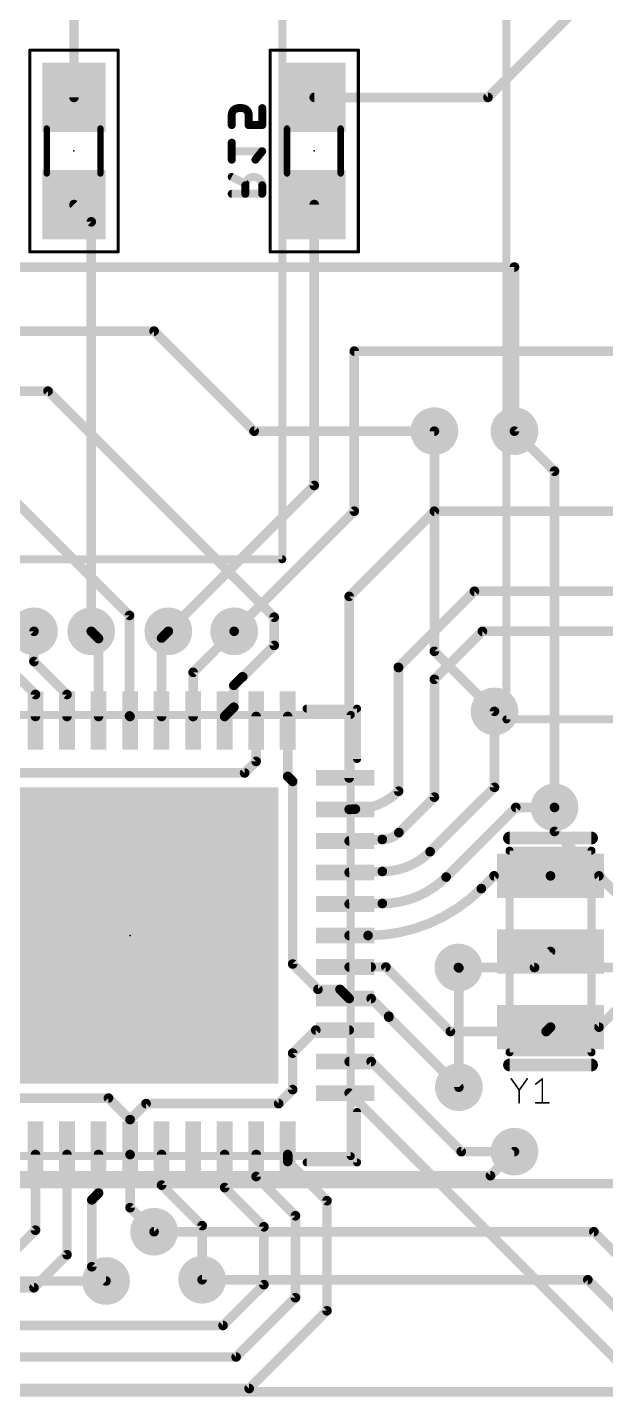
# Model space of a CAD drawing. Extents: x -5 to 151, y -26 to 100.
# Drawn here: x 72.92 to 82.09, y 1.19 to 22.92 of the extents above; entities that cross this region are included whole.
import ezdxf

# ---------------------------------------------------------------- set-up
doc = ezdxf.new("R2010")
doc.units = 0
for name, color, linetype in [('1', 12, 'CONTINUOUS'), ('16', 132, 'CONTINUOUS'), ('18', 110, 'CONTINUOUS'), ('21', 253, 'CONTINUOUS'), ('23', 53, 'CONTINUOUS'), ('24', 53, 'CONTINUOUS'), ('25', 253, 'CONTINUOUS'), ('26', 253, 'CONTINUOUS'), ('40', 132, 'CONTINUOUS'), ('51', 253, 'CONTINUOUS'), ('52', 253, 'CONTINUOUS')]:
    doc.layers.add(name, color=color, linetype=linetype)

# ---------------------------------------------------------------- blocks, each defined once
blk = doc.blocks.new('RECT')
blk.add_solid([(-0.5, -0.5), (0.5, -0.5), (-0.5, 0.5), (0.5, 0.5)])
blk = doc.blocks.new('ROUNDV')
at = {"const_width": 0.5}
blk.add_lwpolyline([(0, -0.25, 1), (0, 0.25, 1), (0, -0.25)], format="xyb", dxfattribs=at)

msp = doc.modelspace()

# ---------------------------------------------------------------- linework, layer by layer
at = {"layer": '1', "const_width": 0.1524}
for points in [[(80.645, 19.1135), (63.0555, 19.1135)], [(80.645, 16.51), (80.645, 19.1135)], [(74.93, 18.0975), (72.39, 18.0975)], [(76.5175, 16.51), (74.93, 18.0975)], [(71.12, 17.145), (73.2482, 17.145)], [(73.2482, 17.145), (76.835, 13.5582)], [(74.5406, 13.5864), (71.617, 16.51)], [(79.375, 16.51), (76.5175, 16.51)], [(78.024, 13.889), (79.375, 15.24)], [(79.375, 15.24), (88.9, 15.24)], [(78.024, 11.009), (78.024, 13.889)], [(78.8035, 12.7635), (80.01, 13.97)], [(80.01, 13.97), (83.82, 13.97)], [(74.5406, 11.9924), (74.5406, 13.5864)], [(76.835, 13.5582), (76.835, 13.1119)], [(73.025, 13.335), (73.025, 12.8563)], [(73.9338, 13.335), (74.049, 13.2198)], [(74.049, 13.2198), (74.049, 11.984)], [(75.049, 13.2282), (75.1558, 13.335)], [(75.049, 11.984), (75.049, 13.2282)], [(75.549, 12.684), (76.2, 13.335)], [(79.375, 12.573), (80.137, 13.335)], [(80.137, 13.335), (83.566, 13.335)], [(76.3358, 12.6126), (76.835, 13.1119)], [(73.025, 12.8563), (73.549, 12.3323)], [(78.8073, 12.7597), (78.8035, 12.7635)], [(78.8073, 10.7988), (78.8073, 12.7597)], [(72.7687, 12.6126), (73.049, 12.3323)], [(75.549, 11.984), (75.549, 12.684)], [(76.1954, 12.4787), (76.3293, 12.6126)], [(76.3293, 12.6126), (76.3358, 12.6126)], [(79.375, 10.7047), (79.375, 12.573)], [(73.049, 12.3323), (73.049, 11.984)], [(73.549, 12.3323), (73.549, 11.984)], [(76.1954, 12.1304), (76.1954, 12.4787)], [(76.049, 11.984), (76.1954, 12.1304)], [(74.549, 11.984), (74.5406, 11.9924)], [(76.549, 11.984), (76.549, 11.271)], [(77.049, 11.0323), (77.049, 11.984)], [(80.3275, 10.8594), (80.3275, 12.065)], [(76.3656, 11.0876), (76.549, 11.271)], [(72.2244, 11.0876), (76.3656, 11.0876)], [(77.1276, 10.9537), (77.049, 11.0323)], [(77.1276, 8.0571), (77.1276, 10.9537)], [(79.3068, 9.8387), (80.3275, 10.8594)], [(78.812, 10.1417), (79.375, 10.7047)], [(78.024, 10.509), (78.1221, 10.515)], [(80.6663, 10.541), (79.5615, 9.4362)], [(81.28, 10.541), (80.6663, 10.541)], [(78.024, 10.009), (78.5495, 10.033)], [(78.024, 9.509), (78.5495, 9.525)], [(80.321, 9.455), (80.1189, 9.253)], [(81.2165, 9.455), (80.321, 9.455)], [(81.985, 9.455), (81.2165, 9.455)], [(82.55, 8.89), (81.985, 9.455)], [(78.024, 9.009), (78.5495, 9.017)], [(78.3229, 8.509), (78.024, 8.509)], [(81.2165, 8.255), (80.9625, 8.001)], [(77.5293, 7.6554), (77.1276, 8.0571)], [(78.024, 8.009), (78.3723, 8.009)], [(78.024, 8.009), (78.605, 8.009)], [(78.605, 8.009), (79.629, 6.985)], [(80.9625, 8.001), (79.756, 8.001)], [(77.8776, 7.6554), (77.5293, 7.6554)], [(78.024, 7.509), (77.8776, 7.6554)], [(81.985, 7.055), (82.55, 7.62)], [(78.3723, 7.509), (78.024, 7.509)], [(78.6526, 7.2287), (78.3723, 7.509)], [(78.6526, 7.2138), (78.6526, 7.2287)], [(79.7632, 6.1032), (78.6526, 7.2138)], [(77.1276, 6.6426), (77.494, 7.009)], [(77.494, 7.009), (78.024, 7.009)], [(79.629, 6.985), (81.1465, 6.985)], [(81.1465, 6.985), (81.2165, 7.055)], [(81.2165, 7.055), (81.985, 7.055)], [(77.1276, 6.0643), (77.1276, 6.6426)], [(78.3723, 6.509), (78.024, 6.509)], [(78.3723, 6.509), (79.8013, 5.08)], [(77.1276, 6.0643), (76.9053, 5.842)], [(78.024, 6.009), (82.763, 1.27)], [(72.1043, 5.9304), (74.2066, 5.9304)], [(74.2066, 5.9304), (74.549, 5.588)], [(74.803, 5.842), (74.549, 5.588)], [(76.9053, 5.842), (74.803, 5.842)], [(74.549, 5.588), (74.549, 5.034)], [(73.049, 5.034), (73.049, 3.834)], [(73.549, 5.034), (73.549, 3.445)], [(74.049, 4.4222), (74.049, 5.034)], [(74.549, 5.034), (74.549, 4.191)], [(75.049, 5.034), (75.049, 4.5492)], [(76.049, 5.034), (76.049, 4.5103)], [(76.549, 5.034), (76.549, 4.6857)], [(77.049, 5.034), (77.049, 4.9245)], [(77.049, 4.9245), (77.6718, 4.3017)], [(79.8013, 5.08), (80.645, 5.08)], [(75.049, 4.5492), (75.692, 3.9062)], [(76.049, 4.5103), (76.6718, 3.8875)], [(76.549, 4.6857), (77.1718, 4.0629)], [(73.9422, 4.3154), (74.049, 4.4222)], [(73.9422, 3.254), (73.9422, 4.3154)], [(77.6718, 4.3017), (77.6718, 2.5563)], [(74.549, 4.191), (74.93, 3.81)], [(77.1718, 4.0629), (77.1718, 2.7634)], [(73.049, 3.834), (72.644, 3.429)], [(75.692, 3.9062), (75.692, 3.048)], [(76.6718, 3.8875), (76.6718, 2.9705)], [(73.549, 3.445), (73.025, 2.921)], [(74.168, 3.0282), (73.9422, 3.254)], [(76.6718, 2.9705), (76.0235, 2.3222)], [(73.025, 2.921), (58.42, 2.921)], [(77.1718, 2.7634), (76.2306, 1.8222)], [(77.6718, 2.5563), (76.4377, 1.3222)], [(76.0235, 2.3222), (58.1298, 2.3222)], [(76.2306, 1.8222), (57.8678, 1.8222)], [(76.4377, 1.3222), (57.4788, 1.3222)]]:
    msp.add_lwpolyline(points, dxfattribs=at)
at = {"layer": '1'}
for points, const_width in [([(80.6831, 19.1135, 1), (80.6069, 19.1135)], 0.0762), ([(80.645, 19.0754, 1), (80.645, 19.1516)], 0.0762), ([(74.9569, 18.1244, 1), (74.9031, 18.0706)], 0.0762), ([(74.93, 18.0594, 1), (74.93, 18.1356)], 0.0762), ([(73.2751, 17.1719, 1), (73.2212, 17.1181)], 0.0762), ([(73.2482, 17.1069, 1), (73.2482, 17.1831)], 0.0762), ([(76.5175, 16.5481, 1), (76.5175, 16.4719)], 0.0762), ([(76.4906, 16.4831, 1), (76.5444, 16.5369)], 0.0762), ([(79.375, 16.4719, 1), (79.375, 16.5481)], 0.0762), ([(80.6069, 16.51, 1), (80.6831, 16.51)], 0.0762), ([(79.375, 15.2781, 1), (79.375, 15.2019)], 0.0762), ([(79.4019, 15.2131, 1), (79.3481, 15.2669)], 0.0762), ([(78.0621, 13.889, 1), (77.9859, 13.889)], 0.0762), ([(77.9971, 13.9159, 1), (78.0509, 13.8621)], 0.0762), ([(80.01, 14.0081, 1), (80.01, 13.9319)], 0.0762), ([(80.0369, 13.9431, 1), (79.9831, 13.9969)], 0.0762), ([(74.5787, 13.5864, 1), (74.5025, 13.5864)], 0.0762), ([(74.5137, 13.5594, 1), (74.5675, 13.6133)], 0.0762), ([(76.8731, 13.5582, 1), (76.7969, 13.5582)], 0.0762), ([(76.8081, 13.5312, 1), (76.8619, 13.5851)], 0.0762), ([(73.0631, 13.335, 1), (72.9869, 13.335)], 0.0762), ([(73.9607, 13.3619, 1), (73.9069, 13.3081)], 0.0762), ([(74.0871, 13.2198, 1), (74.0109, 13.2198)], 0.0762), ([(74.0221, 13.1929, 1), (74.0759, 13.2467)], 0.0762), ([(75.0871, 13.2282, 1), (75.0109, 13.2282)], 0.0762), ([(75.0221, 13.2551, 1), (75.0759, 13.2013)], 0.0762), ([(75.1827, 13.3081, 1), (75.1289, 13.3619)], 0.0762), ([(76.2269, 13.3081, 1), (76.1731, 13.3619)], 0.0762), ([(80.137, 13.3731, 1), (80.137, 13.2969)], 0.0762), ([(80.1639, 13.3081, 1), (80.1101, 13.3619)], 0.0762), ([(76.7969, 13.1119, 1), (76.8731, 13.1119)], 0.0762), ([(76.8619, 13.0849, 1), (76.8081, 13.1388)], 0.0762), ([(73.0519, 12.8832, 1), (72.9981, 12.8293)], 0.0762), ([(72.9869, 12.8563, 1), (73.0631, 12.8563)], 0.0762), ([(78.8304, 12.7904, 1), (78.7766, 12.7366)], 0.0762), ([(78.7766, 12.7904, 1), (78.8304, 12.7366)], 0.0762), ([(78.8454, 12.7597, 1), (78.7692, 12.7597)], 0.0762), ([(78.7804, 12.7327, 1), (78.8343, 12.7866)], 0.0762), ([(75.5871, 12.684, 1), (75.5109, 12.684)], 0.0762), ([(75.5221, 12.7109, 1), (75.5759, 12.6571)], 0.0762), ([(76.3293, 12.6507, 1), (76.3293, 12.5745)], 0.0762), ([(76.3088, 12.6395, 1), (76.3627, 12.5857)], 0.0762), ([(76.3563, 12.5857, 1), (76.3024, 12.6395)], 0.0762), ([(76.3358, 12.5745, 1), (76.3358, 12.6507)], 0.0762), ([(79.4131, 12.573, 1), (79.3369, 12.573)], 0.0762), ([(79.3481, 12.5999, 1), (79.4019, 12.5461)], 0.0762), ([(73.0871, 12.3323, 1), (73.0109, 12.3323)], 0.0762), ([(73.0221, 12.3053, 1), (73.0759, 12.3592)], 0.0762), ([(73.5871, 12.3323, 1), (73.5109, 12.3323)], 0.0762), ([(73.5221, 12.3053, 1), (73.5759, 12.3592)], 0.0762), ([(76.2335, 12.4787, 1), (76.1573, 12.4787)], 0.0762), ([(76.1685, 12.5056, 1), (76.2223, 12.4517)], 0.0762), ([(76.1573, 12.1304, 1), (76.2335, 12.1304)], 0.0762), ([(76.2223, 12.1035, 1), (76.1685, 12.1573)], 0.0762), ([(73.0109, 11.984, 1), (73.0871, 11.984)], 0.0762), ([(73.5109, 11.984, 1), (73.5871, 11.984)], 0.0762), ([(74.0109, 11.984, 1), (74.0871, 11.984)], 0.0762), ([(74.5025, 11.9924, 1), (74.5787, 11.9924)], 0.0762), ([(74.5675, 12.0193, 1), (74.5137, 11.9655)], 0.0762), ([(74.5221, 11.9571, 1), (74.5759, 12.0109)], 0.0762), ([(75.0109, 11.984, 1), (75.0871, 11.984)], 0.0762), ([(75.5109, 11.984, 1), (75.5871, 11.984)], 0.0762), ([(76.0221, 12.0109, 1), (76.0759, 11.9571)], 0.0762), ([(76.5871, 11.984, 1), (76.5109, 11.984)], 0.0762), ([(77.0871, 11.984, 1), (77.0109, 11.984)], 0.0762), ([(80.3656, 12.065, 1), (80.2894, 12.065)], 0.0762), ([(76.5109, 11.271, 1), (76.5871, 11.271)], 0.0762), ([(76.5759, 11.2441, 1), (76.5221, 11.2979)], 0.0762), ([(76.3387, 11.1145, 1), (76.3925, 11.0607)], 0.0762), ([(76.3656, 11.0495, 1), (76.3656, 11.1257)], 0.0762), ([(77.0759, 11.0592, 1), (77.0221, 11.0053)], 0.0762), ([(77.0109, 11.0323, 1), (77.0871, 11.0323)], 0.0762), ([(77.1657, 10.9537, 1), (77.0895, 10.9537)], 0.0762), ([(77.1007, 10.9267, 1), (77.1545, 10.9806)], 0.0762), ([(77.9859, 11.009, 1), (78.0621, 11.009)], 0.0762), ([(78.1221, 10.515, 0.1989), (78.8073, 10.7988)], 0.1524), ([(78.8343, 10.7719, 1), (78.7804, 10.8258)], 0.0762), ([(80.2894, 10.8594, 1), (80.3656, 10.8594)], 0.0762), ([(80.3544, 10.8324, 1), (80.3006, 10.8863)], 0.0762), ([(78.7692, 10.7988, 1), (78.8454, 10.7988)], 0.0762), ([(79.3369, 10.7047, 1), (79.4131, 10.7047)], 0.0762), ([(79.4019, 10.6778, 1), (79.3481, 10.7317)], 0.0762), ([(78.0217, 10.547, 1), (78.0263, 10.471)], 0.0762), ([(78.1221, 10.5531, 1), (78.1221, 10.4769)], 0.0762), ([(78.1244, 10.4769, 1), (78.1197, 10.553)], 0.0762), ([(80.6663, 10.5791, 1), (80.6663, 10.5029)], 0.0762), ([(80.6932, 10.5141, 1), (80.6393, 10.5679)], 0.0762), ([(81.28, 10.5029, 1), (81.28, 10.5791)], 0.0762), ([(78.5495, 10.033, 0.1989), (78.812, 10.1417)], 0.1524), ([(78.8389, 10.1148, 1), (78.785, 10.1687)], 0.0762), ([(78.0223, 10.0471, 1), (78.0257, 9.9709)], 0.0762), ([(78.5495, 10.0711, 1), (78.5495, 9.9949)], 0.0762), ([(78.5512, 9.9949, 1), (78.5478, 10.0711)], 0.0762), ([(78.785, 10.1687, 1), (78.8389, 10.1148)], 0.0762), ([(78.5495, 9.525, 0.1989), (79.3068, 9.8387)], 0.1524), ([(79.2799, 9.8656, 1), (79.3337, 9.8117)], 0.0762), ([(79.3337, 9.8117, 1), (79.2799, 9.8656)], 0.0762), ([(78.0228, 9.5471, 1), (78.0252, 9.4709)], 0.0762), ([(78.5495, 9.5631, 1), (78.5495, 9.4869)], 0.0762), ([(78.5507, 9.4869, 1), (78.5483, 9.5631)], 0.0762), ([(78.5495, 9.017, 0.1989), (79.5615, 9.4362)], 0.1524), ([(79.5345, 9.4631, 1), (79.5884, 9.4092)], 0.0762), ([(79.5884, 9.4092, 1), (79.5345, 9.4631)], 0.0762), ([(80.321, 9.4931, 1), (80.321, 9.4169)], 0.0762), ([(80.3479, 9.4281, 1), (80.2941, 9.4819)], 0.0762), ([(81.2165, 9.4931, 1), (81.2165, 9.4169)], 0.0762), ([(81.2165, 9.4169, 1), (81.2165, 9.4931)], 0.0762), ([(82.0119, 9.4819, 1), (81.9581, 9.4281)], 0.0762), ([(81.985, 9.4169, 1), (81.985, 9.4931)], 0.0762), ([(78.3229, 8.509, 0.1989), (80.1189, 9.253)], 0.1524), ([(80.092, 9.2799, 1), (80.1459, 9.226)], 0.0762), ([(80.1459, 9.226, 1), (80.092, 9.2799)], 0.0762), ([(78.0234, 9.0471, 1), (78.0246, 8.9709)], 0.0762), ([(78.5495, 9.0551, 1), (78.5495, 8.9789)], 0.0762), ([(78.5501, 8.9789, 1), (78.5489, 9.0551)], 0.0762), ([(78.024, 8.5471, 1), (78.024, 8.4709)], 0.0762), ([(78.3229, 8.5471, 1), (78.3229, 8.4709)], 0.0762), ([(78.3229, 8.4709, 1), (78.3229, 8.5471)], 0.0762), ([(81.2434, 8.2281, 1), (81.1896, 8.2819)], 0.0762), ([(77.1545, 8.0841, 1), (77.1007, 8.0302)], 0.0762), ([(77.0895, 8.0571, 1), (77.1657, 8.0571)], 0.0762), ([(78.024, 8.0471, 1), (78.024, 7.9709)], 0.0762), ([(78.024, 8.0471, 1), (78.024, 7.9709)], 0.0762), ([(78.3723, 7.9709, 1), (78.3723, 8.0471)], 0.0762), ([(78.6319, 8.0359, 1), (78.5781, 7.9821)], 0.0762), ([(78.605, 7.9709, 1), (78.605, 8.0471)], 0.0762), ([(79.756, 8.0391, 1), (79.756, 7.9629)], 0.0762), ([(80.9356, 8.0279, 1), (80.9894, 7.9741)], 0.0762), ([(80.9625, 7.9629, 1), (80.9625, 8.0391)], 0.0762), ([(77.5293, 7.6935, 1), (77.5293, 7.6173)], 0.0762), ([(77.5024, 7.6285, 1), (77.5563, 7.6823)], 0.0762), ([(77.9045, 7.6823, 1), (77.8507, 7.6285)], 0.0762), ([(77.8776, 7.6173, 1), (77.8776, 7.6935)], 0.0762), ([(78.024, 7.5471, 1), (78.024, 7.4709)], 0.0762), ([(77.9971, 7.4821, 1), (78.0509, 7.5359)], 0.0762), ([(78.3992, 7.5359, 1), (78.3453, 7.4821)], 0.0762), ([(78.3723, 7.4709, 1), (78.3723, 7.5471)], 0.0762), ([(78.6907, 7.2287, 1), (78.6145, 7.2287)], 0.0762), ([(78.6795, 7.2408, 1), (78.6257, 7.1869)], 0.0762), ([(78.6145, 7.2138, 1), (78.6907, 7.2138)], 0.0762), ([(78.6257, 7.2017, 1), (78.6795, 7.2556)], 0.0762), ([(77.494, 7.0471, 1), (77.494, 6.9709)], 0.0762), ([(77.5209, 6.9821, 1), (77.4671, 7.0359)], 0.0762), ([(78.024, 6.9709, 1), (78.024, 7.0471)], 0.0762), ([(79.629, 7.0231, 1), (79.629, 6.9469)], 0.0762), ([(79.6021, 6.9581, 1), (79.6559, 7.0119)], 0.0762), ([(81.1196, 7.0119, 1), (81.1734, 6.9581)], 0.0762), ([(81.1465, 6.9469, 1), (81.1465, 7.0231)], 0.0762), ([(81.2165, 7.0931, 1), (81.2165, 7.0169)], 0.0762), ([(81.2434, 7.0281, 1), (81.1896, 7.0819)], 0.0762), ([(81.9581, 7.0819, 1), (82.0119, 7.0281)], 0.0762), ([(81.985, 7.0169, 1), (81.985, 7.0931)], 0.0762), ([(77.1657, 6.6426, 1), (77.0895, 6.6426)], 0.0762), ([(77.1007, 6.6695, 1), (77.1545, 6.6157)], 0.0762), ([(78.024, 6.5471, 1), (78.024, 6.4709)], 0.0762), ([(78.3992, 6.5359, 1), (78.3453, 6.4821)], 0.0762), ([(78.3723, 6.4709, 1), (78.3723, 6.5471)], 0.0762), ([(77.0895, 6.0643, 1), (77.1657, 6.0643)], 0.0762), ([(77.1545, 6.0374, 1), (77.1007, 6.0913)], 0.0762), ([(78.0509, 6.0359, 1), (77.9971, 5.9821)], 0.0762), ([(79.7363, 6.0763, 1), (79.7902, 6.1302)], 0.0762), ([(74.2335, 5.9573, 1), (74.1797, 5.9035)], 0.0762), ([(74.2066, 5.8923, 1), (74.2066, 5.9685)], 0.0762), ([(74.803, 5.8801, 1), (74.803, 5.8039)], 0.0762), ([(74.8299, 5.8151, 1), (74.7761, 5.8689)], 0.0762), ([(76.8783, 5.8689, 1), (76.9322, 5.8151)], 0.0762), ([(76.9053, 5.8039, 1), (76.9053, 5.8801)], 0.0762), ([(74.5871, 5.588, 1), (74.5109, 5.588)], 0.0762), ([(74.5221, 5.6149, 1), (74.5759, 5.5611)], 0.0762), ([(74.5221, 5.5611, 1), (74.5759, 5.6149)], 0.0762), ([(73.0871, 5.034, 1), (73.0109, 5.034)], 0.0762), ([(73.5871, 5.034, 1), (73.5109, 5.034)], 0.0762), ([(74.0871, 5.034, 1), (74.0109, 5.034)], 0.0762), ([(74.5871, 5.034, 1), (74.5109, 5.034)], 0.0762), ([(74.5109, 5.034, 1), (74.5871, 5.034)], 0.0762), ([(75.0871, 5.034, 1), (75.0109, 5.034)], 0.0762), ([(76.0871, 5.034, 1), (76.0109, 5.034)], 0.0762), ([(76.5871, 5.034, 1), (76.5109, 5.034)], 0.0762), ([(77.0871, 5.034, 1), (77.0109, 5.034)], 0.0762), ([(77.0759, 4.9514, 1), (77.0221, 4.8975)], 0.0762), ([(79.8013, 5.1181, 1), (79.8013, 5.0419)], 0.0762), ([(79.7743, 5.0531, 1), (79.8282, 5.1069)], 0.0762), ([(80.645, 5.0419, 1), (80.645, 5.1181)], 0.0762), ([(77.0109, 4.9245, 1), (77.0871, 4.9245)], 0.0762), ([(75.0759, 4.5761, 1), (75.0221, 4.5222)], 0.0762), ([(75.0109, 4.5492, 1), (75.0871, 4.5492)], 0.0762), ([(76.0759, 4.5372, 1), (76.0221, 4.4833)], 0.0762), ([(76.5759, 4.7127, 1), (76.5221, 4.6588)], 0.0762), ([(76.5109, 4.6857, 1), (76.5871, 4.6857)], 0.0762), ([(73.9803, 4.3154, 1), (73.9041, 4.3154)], 0.0762), ([(73.9153, 4.3423, 1), (73.9691, 4.2884)], 0.0762), ([(74.0109, 4.4222, 1), (74.0871, 4.4222)], 0.0762), ([(74.0759, 4.3952, 1), (74.0221, 4.4491)], 0.0762), ([(76.0109, 4.5103, 1), (76.0871, 4.5103)], 0.0762), ([(77.7099, 4.3017, 1), (77.6337, 4.3017)], 0.0762), ([(77.6449, 4.2747, 1), (77.6987, 4.3286)], 0.0762), ([(74.5109, 4.191, 1), (74.5871, 4.191)], 0.0762), ([(74.5759, 4.2179, 1), (74.5221, 4.1641)], 0.0762), ([(77.2099, 4.0629, 1), (77.1337, 4.0629)], 0.0762), ([(77.1449, 4.036, 1), (77.1987, 4.0899)], 0.0762), ([(73.0759, 3.8071, 1), (73.0221, 3.8609)], 0.0762), ([(75.7301, 3.9062, 1), (75.6539, 3.9062)], 0.0762), ([(75.6651, 3.8792, 1), (75.7189, 3.9331)], 0.0762), ([(76.7099, 3.8875, 1), (76.6337, 3.8875)], 0.0762), ([(76.6449, 3.8605, 1), (76.6987, 3.9144)], 0.0762), ([(73.0109, 3.834, 1), (73.0871, 3.834)], 0.0762), ([(74.9031, 3.7831, 1), (74.9569, 3.8369)], 0.0762), ([(73.5109, 3.445, 1), (73.5871, 3.445)], 0.0762), ([(73.5759, 3.4181, 1), (73.5221, 3.4719)], 0.0762), ([(73.9041, 3.254, 1), (73.9803, 3.254)], 0.0762), ([(73.9691, 3.2809, 1), (73.9153, 3.2271)], 0.0762), ([(74.1411, 3.0013, 1), (74.1949, 3.0551)], 0.0762), ([(75.6539, 3.048, 1), (75.7301, 3.048)], 0.0762), ([(76.6987, 2.9436, 1), (76.6449, 2.9975)], 0.0762), ([(72.9981, 2.9479, 1), (73.0519, 2.8941)], 0.0762), ([(73.025, 2.8829, 1), (73.025, 2.9591)], 0.0762), ([(76.6337, 2.9705, 1), (76.7099, 2.9705)], 0.0762), ([(77.1987, 2.7365, 1), (77.1449, 2.7904)], 0.0762), ([(77.1337, 2.7634, 1), (77.2099, 2.7634)], 0.0762), ([(77.6987, 2.5294, 1), (77.6449, 2.5833)], 0.0762), ([(76.0235, 2.2841, 1), (76.0235, 2.3603)], 0.0762), ([(77.6337, 2.5563, 1), (77.7099, 2.5563)], 0.0762), ([(75.9965, 2.3491, 1), (76.0504, 2.2953)], 0.0762), ([(76.2036, 1.8491, 1), (76.2575, 1.7953)], 0.0762), ([(76.2306, 1.7841, 1), (76.2306, 1.8603)], 0.0762), ([(76.4107, 1.3491, 1), (76.4646, 1.2953)], 0.0762), ([(76.4377, 1.2841, 1), (76.4377, 1.3603)], 0.0762)]:
    msp.add_lwpolyline(points, format="xyb", dxfattribs=dict(at, const_width=const_width))
at = {"layer": '16', "const_width": 0.1524}
for points in [[(73.66, 25.4), (73.66, 21.805)], [(83.185, 24.765), (80.225, 21.805)], [(80.225, 21.805), (77.47, 21.805)], [(73.66, 20.105), (73.9338, 19.8312)], [(77.47, 20.105), (77.47, 15.6492)], [(73.9338, 19.8312), (73.9338, 13.335)], [(78.105, 17.78), (85.8056, 17.78)], [(78.105, 15.24), (78.105, 17.78)], [(79.375, 13.0175), (79.375, 16.51)], [(80.645, 16.51), (81.28, 15.875)], [(81.28, 15.875), (81.28, 10.541)], [(73.025, 13.335), (70.6437, 15.7163)], [(77.47, 15.6492), (75.1558, 13.335)], [(76.2, 13.335), (78.105, 15.24)], [(80.3275, 12.065), (79.375, 13.0175)], [(81.28, 10.541), (81.28, 10.16)], [(81.28, 10.16), (82.55, 8.89)], [(79.756, 8.001), (79.7632, 7.9938)], [(79.756, 8.001), (88.519, 8.001)], [(79.7632, 7.9938), (79.7632, 6.1032)], [(80.264, 4.699), (80.645, 5.08)], [(0, 4.572), (82.55, 4.572)], [(69.723, 4.699), (80.264, 4.699)], [(74.93, 3.81), (81.9042, 3.81)], [(81.9042, 3.81), (82.5446, 3.1696)], [(74.168, 3.0282), (69.9006, 3.0282)], [(81.808, 3.048), (75.692, 3.048)], [(81.808, 3.048), (82.2932, 2.5628)], [(88.9, 1.27), (66.7385, 1.27)]]:
    msp.add_lwpolyline(points, dxfattribs=at)
at = {"layer": '16', "const_width": 0.0762}
for points in [[(73.6219, 21.805, 1), (73.6981, 21.805)], [(77.47, 21.8431, 1), (77.47, 21.7669)], [(80.1981, 21.8319, 1), (80.2519, 21.7781)], [(80.225, 21.7669, 1), (80.225, 21.8431)], [(73.6869, 20.1319, 1), (73.6331, 20.0781)], [(77.5081, 20.105, 1), (77.4319, 20.105)], [(73.9719, 19.8312, 1), (73.8957, 19.8312)], [(73.9069, 19.8043, 1), (73.9607, 19.8581)], [(78.105, 17.8181, 1), (78.105, 17.7419)], [(78.1431, 17.78, 1), (78.0669, 17.78)], [(79.4131, 16.51, 1), (79.3369, 16.51)], [(80.6719, 16.5369, 1), (80.6181, 16.4831)], [(81.3181, 15.875, 1), (81.2419, 15.875)], [(81.2531, 15.8481, 1), (81.3069, 15.9019)], [(77.4319, 15.6492, 1), (77.5081, 15.6492)], [(77.4969, 15.6223, 1), (77.4431, 15.6761)], [(78.0669, 15.24, 1), (78.1431, 15.24)], [(78.1319, 15.2131, 1), (78.0781, 15.2669)], [(72.9981, 13.3081, 1), (73.0519, 13.3619)], [(73.8957, 13.335, 1), (73.9719, 13.335)], [(75.1289, 13.3619, 1), (75.1827, 13.3081)], [(76.1731, 13.3619, 1), (76.2269, 13.3081)], [(79.3369, 13.0175, 1), (79.4131, 13.0175)], [(79.4019, 13.0444, 1), (79.3481, 12.9906)], [(80.3006, 12.0381, 1), (80.3544, 12.0919)], [(81.3181, 10.541, 1), (81.2419, 10.541)], [(81.2419, 10.541, 1), (81.3181, 10.541)], [(81.3069, 10.1869, 1), (81.2531, 10.1331)], [(81.2419, 10.16, 1), (81.3181, 10.16)], [(79.756, 8.0391, 1), (79.756, 7.9629)], [(79.7829, 8.0279, 1), (79.7291, 7.9741)], [(79.8013, 7.9938, 1), (79.7251, 7.9938)], [(79.7363, 7.9668, 1), (79.7902, 8.0207)], [(79.7251, 6.1032, 1), (79.8013, 6.1032)], [(80.6719, 5.0531, 1), (80.6181, 5.1069)], [(80.2371, 4.7259, 1), (80.2909, 4.6721)], [(80.264, 4.6609, 1), (80.264, 4.7371)], [(74.93, 3.8481, 1), (74.93, 3.7719)], [(81.9311, 3.8369, 1), (81.8772, 3.7831)], [(81.9042, 3.7719, 1), (81.9042, 3.8481)], [(74.168, 2.9901, 1), (74.168, 3.0663)], [(75.692, 3.0861, 1), (75.692, 3.0099)], [(81.835, 3.0749, 1), (81.7811, 3.0211)], [(81.808, 3.0099, 1), (81.808, 3.0861)]]:
    msp.add_lwpolyline(points, format="xyb", dxfattribs=at)
at = {"layer": '21'}
for points, const_width in [([(77.349, 12.1408, 1), (77.349, 12.0772)], 0.0635), ([(78.1808, 12.109, 1), (78.1172, 12.109)], 0.0635), ([(78.149, 12.0772, 1), (78.149, 12.1408)], 0.0635), ([(78.1172, 11.309, 1), (78.1808, 11.309)], 0.0635), ([(80.5665, 10.1058, 1), (80.5665, 10.0042)], 0.1016), ([(81.8665, 10.0042, 1), (81.8665, 10.1058)], 0.1016), ([(80.5665, 6.5058, 1), (80.5665, 6.4042)], 0.1016), ([(81.8665, 6.4042, 1), (81.8665, 6.5058)], 0.1016), ([(78.1808, 5.709, 1), (78.1172, 5.709)], 0.0635), ([(77.349, 4.9407, 1), (77.349, 4.8773)], 0.0635), ([(78.1172, 4.909, 1), (78.1808, 4.909)], 0.0635), ([(78.149, 4.8773, 1), (78.149, 4.9407)], 0.0635)]:
    msp.add_lwpolyline(points, format="xyb", dxfattribs=dict(at, const_width=const_width))
for points, const_width in [([(77.349, 12.109), (78.149, 12.109)], 0.127), ([(78.149, 12.109), (78.149, 11.309)], 0.127), ([(80.5665, 10.055), (81.8665, 10.055)], 0.2032), ([(81.8665, 6.455), (80.5665, 6.455)], 0.2032), ([(78.149, 5.709), (78.149, 4.909)], 0.127), ([(78.149, 4.909), (77.349, 4.909)], 0.127)]:
    msp.add_lwpolyline(points, dxfattribs=dict(at, const_width=const_width))
at = {"layer": '23'}
for p in [(74.549, 8.509), (81.2165, 8.255)]:
    msp.add_point(p, dxfattribs=at)
at = {"layer": '24'}
for p in [(73.66, 20.955), (77.47, 20.955)]:
    msp.add_point(p, dxfattribs=at)
at = {"layer": '25', "const_width": 0.0254}
for points in [[(80.5942, 6.2357), (80.7212, 6.0558)], [(80.7212, 6.0558), (80.8482, 6.2357)], [(80.9811, 6.151), (81.087, 6.2357)], [(81.087, 6.2357), (81.087, 5.8547)], [(80.7212, 5.8547), (80.7212, 6.0558)], [(80.9811, 5.8547), (81.1928, 5.8547)]]:
    msp.add_lwpolyline(points, dxfattribs=at)
at = {"layer": '25', "const_width": 0.0127}
for points in [[(80.5994, 6.2394, 1), (80.589, 6.232)], [(80.8534, 6.232, 1), (80.843, 6.2394)], [(80.9772, 6.156, 1), (80.9851, 6.1461)], [(81.0933, 6.2357, 1), (81.0806, 6.2357)], [(81.0909, 6.2307, 1), (81.083, 6.2407)], [(80.716, 6.0594, 1), (80.7264, 6.0521)], [(80.7276, 6.0558, 1), (80.7149, 6.0558)], [(80.716, 6.0521, 1), (80.7264, 6.0594)], [(80.9811, 5.8611, 1), (80.9811, 5.8483)], [(81.1928, 5.8483, 1), (81.1928, 5.8611)], [(80.7149, 5.8547, 1), (80.7276, 5.8547)], [(81.0806, 5.8547, 1), (81.0933, 5.8547)]]:
    msp.add_lwpolyline(points, format="xyb", dxfattribs=at)
at = {"layer": '26'}
for points, const_width in [([(76.2691, 21.6345, 0.4142), (76.1619, 21.5273)], 0.127), ([(76.1937, 21.5273, 1), (76.1302, 21.5273)], 0.0635), ([(76.1302, 21.5273, 1), (76.1937, 21.5273)], 0.0635), ([(76.2691, 21.6663, 1), (76.2691, 21.6028)], 0.0635), ([(76.2691, 21.6028, 1), (76.2691, 21.6663)], 0.0635), ([(76.43, 21.5273, 0.4142), (76.3228, 21.6345)], 0.127), ([(76.3228, 21.6663, 1), (76.3228, 21.6028)], 0.0635), ([(76.3228, 21.6028, 1), (76.3228, 21.6663)], 0.0635), ([(76.4618, 21.5273, 1), (76.3983, 21.5273)], 0.0635), ([(76.3983, 21.5273, 1), (76.4618, 21.5273)], 0.0635), ([(76.6763, 21.6345, 1), (76.6128, 21.6345)], 0.0635), ([(76.1302, 21.3664, 1), (76.1937, 21.3664)], 0.0635), ([(76.43, 21.3981, 1), (76.43, 21.3346)], 0.0635), ([(76.3983, 21.3664, 1), (76.4618, 21.3664)], 0.0635), ([(76.6128, 21.3664, 1), (76.6763, 21.3664)], 0.0635), ([(76.6445, 21.3346, 1), (76.6445, 21.3981)], 0.0635), ([(76.1937, 21.0859, 1), (76.1302, 21.0859)], 0.0635), ([(76.1619, 20.9836, 1), (76.1619, 20.9201)], 0.0635), ([(76.5125, 20.8376, 1), (76.562, 20.7979)], 0.0635), ([(76.6693, 20.932, 1), (76.6197, 20.9716)], 0.0635), ([(76.6445, 20.9201, 1), (76.6445, 20.9836)], 0.0635), ([(76.1302, 20.8178, 1), (76.1937, 20.8178)], 0.0635), ([(76.1761, 20.572, 1), (76.1477, 20.5152)], 0.0635), ([(76.4081, 20.4095, 1), (76.3446, 20.4095)], 0.0635), ([(76.3446, 20.4095, 1), (76.4081, 20.4095)], 0.0635), ([(76.6445, 20.4095, 1), (76.3764, 20.4095)], 0.127), ([(76.3622, 20.408, 1), (76.3906, 20.4648)], 0.0635), ([(76.6763, 20.4095, 1), (76.6128, 20.4095)], 0.0635), ([(76.6128, 20.4095, 1), (76.6763, 20.4095)], 0.0635), ([(76.1619, 20.3072, 1), (76.1619, 20.2437)], 0.0635), ([(76.3446, 20.2755, 1), (76.4081, 20.2755)], 0.0635), ([(76.6128, 20.2755, 1), (76.6763, 20.2755)], 0.0635), ([(76.6445, 20.2437, 1), (76.6445, 20.3072)], 0.0635)]:
    msp.add_lwpolyline(points, format="xyb", dxfattribs=dict(at, const_width=const_width))
at = {"layer": '26', "const_width": 0.127}
for points in [[(76.1619, 21.3664), (76.1619, 21.5273)], [(76.2691, 21.6345), (76.3228, 21.6345)], [(76.43, 21.5273), (76.43, 21.3664)], [(76.6445, 21.3664), (76.6445, 21.6345)], [(76.43, 21.3664), (76.6445, 21.3664)], [(76.1619, 20.8178), (76.1619, 21.0859)], [(76.6445, 20.9518), (76.1619, 20.9518)], [(76.5373, 20.8178), (76.6445, 20.9518)], [(76.1619, 20.5436), (76.3764, 20.4364)], [(76.3764, 20.4095), (76.3764, 20.2755)], [(76.6445, 20.2755), (76.6445, 20.4095)], [(76.1619, 20.2755), (76.6445, 20.2755)]]:
    msp.add_lwpolyline(points, dxfattribs=at)
at = {"layer": '40', "const_width": 0.0508}
for points in [[(72.96, 22.555), (72.96, 19.355)], [(74.36, 22.555), (72.96, 22.555)], [(74.36, 19.355), (74.36, 22.555)], [(76.77, 22.555), (76.77, 19.355)], [(78.17, 22.555), (76.77, 22.555)], [(78.17, 19.355), (78.17, 22.555)], [(72.96, 19.355), (74.36, 19.355)], [(76.77, 19.355), (78.17, 19.355)]]:
    msp.add_lwpolyline(points, dxfattribs=at)
at = {"layer": '40', "const_width": 0.0254}
for points in [[(72.9727, 22.555, 1), (72.9473, 22.555)], [(72.96, 22.5677, 1), (72.96, 22.5423)], [(74.3727, 22.555, 1), (74.3473, 22.555)], [(74.36, 22.5423, 1), (74.36, 22.5677)], [(76.7827, 22.555, 1), (76.7573, 22.555)], [(76.77, 22.5677, 1), (76.77, 22.5423)], [(78.1827, 22.555, 1), (78.1573, 22.555)], [(78.17, 22.5423, 1), (78.17, 22.5677)], [(72.96, 19.3677, 1), (72.96, 19.3423)], [(72.9473, 19.355, 1), (72.9727, 19.355)], [(74.3473, 19.355, 1), (74.3727, 19.355)], [(74.36, 19.3423, 1), (74.36, 19.3677)], [(76.77, 19.3677, 1), (76.77, 19.3423)], [(76.7573, 19.355, 1), (76.7827, 19.355)], [(78.1573, 19.355, 1), (78.1827, 19.355)], [(78.17, 19.3423, 1), (78.17, 19.3677)]]:
    msp.add_lwpolyline(points, format="xyb", dxfattribs=at)
at = {"layer": '51', "const_width": 0.127}
for points in [[(76.962, 29.972), (76.962, 14.478)], [(80.518, 11.938), (80.518, 27.432)], [(76.962, 14.478), (61.468, 14.478)], [(71.049, 12.009), (78.049, 12.009)], [(78.049, 12.009), (78.049, 5.009)], [(96.012, 11.938), (80.518, 11.938)], [(80.5665, 6.655), (80.5665, 9.855)], [(80.5665, 9.855), (81.8665, 9.855)], [(81.8665, 9.855), (81.8665, 6.655)], [(81.8665, 6.655), (80.5665, 6.655)], [(78.049, 5.009), (71.049, 5.009)]]:
    msp.add_lwpolyline(points, dxfattribs=at)
at = {"layer": '51', "const_width": 0.0635}
for points in [[(76.9303, 14.478, 1), (76.9938, 14.478)], [(76.962, 14.4463, 1), (76.962, 14.5098)], [(78.0808, 12.009, 1), (78.0173, 12.009)], [(78.049, 11.9772, 1), (78.049, 12.0408)], [(80.4862, 11.938, 1), (80.5498, 11.938)], [(80.518, 11.9698, 1), (80.518, 11.9063)], [(80.5665, 9.8868, 1), (80.5665, 9.8232)], [(80.5983, 9.855, 1), (80.5348, 9.855)], [(81.8983, 9.855, 1), (81.8347, 9.855)], [(81.8665, 9.8232, 1), (81.8665, 9.8868)], [(80.5665, 6.6867, 1), (80.5665, 6.6233)], [(80.5348, 6.655, 1), (80.5983, 6.655)], [(81.8347, 6.655, 1), (81.8983, 6.655)], [(81.8665, 6.6233, 1), (81.8665, 6.6867)], [(78.0173, 5.009, 1), (78.0808, 5.009)], [(78.049, 4.9773, 1), (78.049, 5.0408)]]:
    msp.add_lwpolyline(points, format="xyb", dxfattribs=at)
at = {"layer": '52', "const_width": 0.1016}
for points in [[(73.228, 21.311), (73.228, 20.599)], [(74.079, 21.311), (74.079, 20.599)], [(77.038, 21.311), (77.038, 20.599)], [(77.889, 21.311), (77.889, 20.599)]]:
    msp.add_lwpolyline(points, dxfattribs=at)
at = {"layer": '52', "const_width": 0.0508}
for points in [[(73.2534, 21.311, 1), (73.2026, 21.311)], [(74.1044, 21.311, 1), (74.0536, 21.311)], [(77.0634, 21.311, 1), (77.0126, 21.311)], [(77.9144, 21.311, 1), (77.8636, 21.311)], [(73.2026, 20.599, 1), (73.2534, 20.599)], [(74.0536, 20.599, 1), (74.1044, 20.599)], [(77.0126, 20.599, 1), (77.0634, 20.599)], [(77.8636, 20.599, 1), (77.9144, 20.599)]]:
    msp.add_lwpolyline(points, format="xyb", dxfattribs=at)

# ---------------------------------------------------------------- block references
at = {"layer": '1'}
for p, xscale, yscale, rotation in [((73.049, 11.984), 0.8, 0.25, 270), ((73.549, 11.984), 0.8, 0.25, 270), ((74.049, 11.984), 0.8, 0.25, 270), ((74.549, 11.984), 0.8, 0.25, 270), ((75.049, 11.984), 0.8, 0.25, 270), ((75.549, 11.984), 0.8, 0.25, 270), ((76.049, 11.984), 0.8, 0.25, 270), ((76.549, 11.984), 0.8, 0.25, 270), ((77.049, 11.984), 0.8, 0.25, 270), ((78.024, 11.009), 0.8, 0.25, 180), ((78.024, 10.509), 0.8, 0.25, 180), ((78.024, 10.009), 0.8, 0.25, 180), ((81.2165, 9.455), 0.7, 1.7, 270), ((78.024, 9.509), 0.8, 0.25, 180), ((78.024, 9.009), 0.8, 0.25, 180), ((78.024, 8.509), 0.8, 0.25, 180), ((81.2165, 8.255), 0.7, 1.7, 270), ((78.024, 8.009), 0.8, 0.25, 180), ((78.024, 7.509), 0.8, 0.25, 180), ((81.2165, 7.055), 0.7, 1.7, 270), ((78.024, 7.009), 0.8, 0.25, 180), ((78.024, 6.509), 0.8, 0.25, 180), ((78.024, 6.009), 0.8, 0.25, 180), ((73.049, 5.034), 0.8, 0.25, 90), ((73.549, 5.034), 0.8, 0.25, 90), ((74.049, 5.034), 0.8, 0.25, 90), ((74.549, 5.034), 0.8, 0.25, 90), ((75.049, 5.034), 0.8, 0.25, 90), ((75.549, 5.034), 0.8, 0.25, 90), ((76.049, 5.034), 0.8, 0.25, 90), ((76.549, 5.034), 0.8, 0.25, 90), ((77.049, 5.034), 0.8, 0.25, 90)]:
    msp.add_blockref('RECT', p, dxfattribs=dict(at, xscale=xscale, yscale=yscale, rotation=rotation))
at = {"layer": '1', "xscale": 4.7, "yscale": 4.7}
msp.add_blockref('RECT', (74.549, 8.509), dxfattribs=at)
at = {"layer": '16', "xscale": 1.1, "rotation": 270}
for p in [(73.66, 21.805), (77.47, 21.805), (73.66, 20.105), (77.47, 20.105)]:
    msp.add_blockref('RECT', p, dxfattribs=at)
at = {"layer": '18', "xscale": 0.7564, "yscale": 0.7564}
for p in [(79.375, 16.51), (79.375, 16.51), (80.645, 16.51), (80.645, 16.51), (73.025, 13.335), (73.025, 13.335), (73.9338, 13.335), (73.9338, 13.335), (75.1558, 13.335), (75.1558, 13.335), (76.2, 13.335), (76.2, 13.335), (80.3275, 12.065), (80.3275, 12.065), (81.28, 10.541), (81.28, 10.541), (79.756, 8.001), (79.756, 8.001), (79.7632, 6.1032), (79.7632, 6.1032), (80.645, 5.08), (80.645, 5.08), (74.93, 3.81), (74.93, 3.81), (74.168, 3.0282), (74.168, 3.0282), (75.692, 3.048), (75.692, 3.048)]:
    msp.add_blockref('ROUNDV', p, dxfattribs=at)
at = {"layer": '51', "xscale": 0.55, "yscale": 0.25}
for p, rotation in [((73.049, 11.734), 270), ((73.549, 11.734), 270), ((74.049, 11.734), 270), ((74.549, 11.734), 270), ((75.049, 11.734), 270), ((75.549, 11.734), 270), ((76.049, 11.734), 270), ((76.549, 11.734), 270), ((77.049, 11.734), 270), ((77.774, 11.009), 180), ((77.774, 10.509), 180), ((77.774, 10.009), 180), ((77.774, 9.509), 180), ((77.774, 9.009), 180), ((77.774, 8.509), 180), ((77.774, 8.009), 180), ((77.774, 7.509), 180), ((77.774, 7.009), 180), ((77.774, 6.509), 180), ((77.774, 6.009), 180), ((73.049, 5.284), 90), ((73.549, 5.284), 90), ((74.049, 5.284), 90), ((74.549, 5.284), 90), ((75.049, 5.284), 90), ((75.549, 5.284), 90), ((76.049, 5.284), 90), ((76.549, 5.284), 90), ((77.049, 5.284), 90)]:
    msp.add_blockref('RECT', p, dxfattribs=dict(at, rotation=rotation))
at = {"layer": '52', "xscale": 0.5001, "yscale": 0.95, "rotation": 270}
for p in [(73.6549, 21.5432), (77.4649, 21.5432), (73.6549, 20.3748), (77.4649, 20.3748)]:
    msp.add_blockref('RECT', p, dxfattribs=at)

doc.saveas('drawing.dxf')
